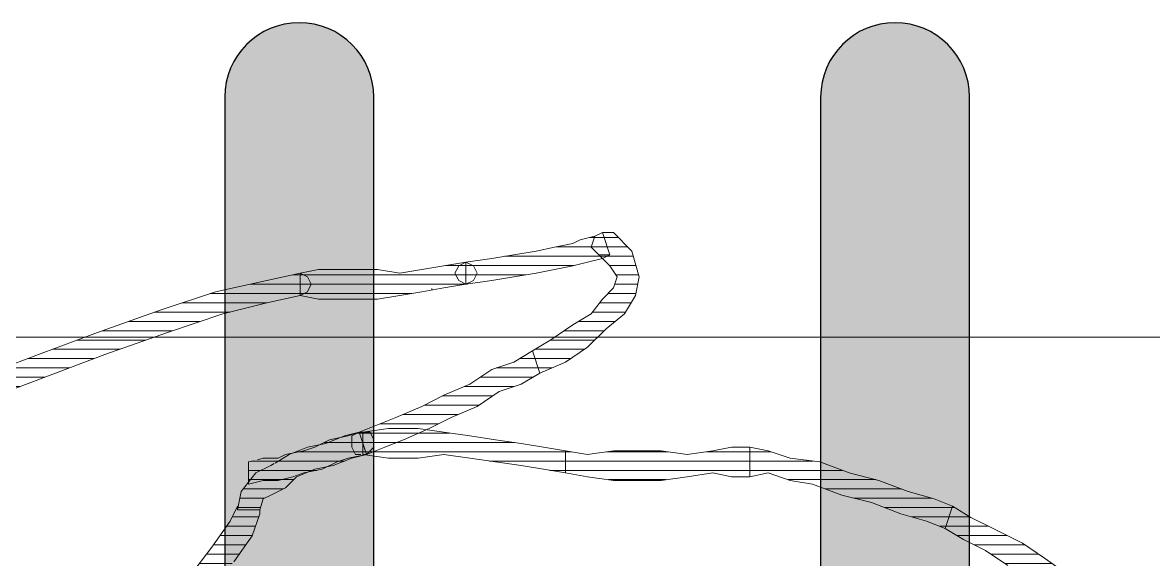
# Model space of a CAD drawing. Header units: centimetres. Extents: x 54005 to 61405, y 90310 to 94744.
# Drawn here: x 56521.93 to 56537.11, y 92146.52 to 92153.73 of the extents above; entities that cross this region are included whole.
import ezdxf

# ---------------------------------------------------------------- set-up
doc = ezdxf.new("R2010")
doc.units = ezdxf.units.CM
doc.header["$LTSCALE"] = 25
doc.layers.get('0').update_dxf_attribs({"lineweight": 0})
doc.layers.add('OC-Mutfak_Ekipman', color=252, linetype='Continuous')
pattern_1 = [(360, (-5108.51305, -673.59423), (1e-16, 0.125), [25])]

# ---------------------------------------------------------------- blocks, each defined once
blk = doc.blocks.new('ekmek')
at = {"layer": 'OC-Mutfak_Ekipman'}
h = blk.add_hatch(color=256, dxfattribs=at)
h.dxf.hatch_style = 1
h.paths.add_polyline_path([(2328.854, 3788.558, 0.41423), (2327.854, 3789.558, 0.414197), (2326.854, 3788.558), (2326.842, 3692.868, 0.41423), (2327.842, 3691.868, 0.414197), (2328.842, 3692.868)])
h.paths.add_polyline_path([(2336.854, 3788.557, 0.41423), (2335.854, 3789.557, 0.414197), (2334.854, 3788.557), (2334.842, 3692.867, 0.41423), (2335.842, 3691.867, 0.414197), (2336.842, 3692.867)])
h.paths.add_polyline_path([(2344.854, 3788.557, 0.41423), (2343.854, 3789.557, 0.414197), (2342.854, 3788.557), (2342.842, 3692.867, 0.41423), (2343.842, 3691.867, 0.414197), (2344.842, 3692.867)])
h.paths.add_polyline_path([(2350.842, 3692.866, 0.41423), (2351.842, 3691.866, 0.414197), (2352.842, 3692.866), (2352.854, 3788.556, 0.41423), (2351.854, 3789.556, 0.414197), (2350.854, 3788.556)])
h.paths.add_polyline_path([(2360.854, 3788.556, 0.41423), (2359.854, 3789.556, 0.414197), (2358.854, 3788.556), (2358.842, 3692.866, 0.41423), (2359.842, 3691.866, 0.414197), (2360.842, 3692.866)])
for p, q in [((2335.854, 3789.557), (2335.854, 3789.557)), ((2343.854, 3789.557), (2343.854, 3789.557)), ((2334.854, 3788.557), (2334.842, 3692.867)), ((2336.842, 3692.867), (2336.854, 3788.557)), ((2342.854, 3788.557), (2342.842, 3692.867)), ((2344.842, 3692.867), (2344.854, 3788.557))]:
    blk.add_line(p, q, dxfattribs=at)
for centre, start, end in [((2335.854, 3788.557), 89.9963, 179.9963), ((2335.854, 3788.557), 359.9963, 89.9963), ((2343.854, 3788.557), 89.9963, 179.9963), ((2343.854, 3788.557), 359.9963, 89.9963)]:
    blk.add_arc(centre, 1, start, end, dxfattribs=at)
blk = doc.blocks.new('by')
at = {"ltscale": 30}
h = blk.add_hatch(dxfattribs=at)
h.set_pattern_fill('DC_LINES', color=256, scale=0.1, style=0)
h.set_pattern_definition(pattern_1)
edge = h.paths.add_edge_path(flags=0)
edge.add_line((6374.73, 2198.678), (6374.73, 2198.728))
edge.add_line((6374.73, 2198.728), (6374.83, 2199.026))
edge.add_line((6374.83, 2199.026), (6375.077, 2199.373))
edge.add_line((6375.077, 2199.373), (6375.472, 2199.771))
edge.add_line((6375.472, 2199.771), (6375.968, 2200.218))
edge.add_line((6375.968, 2200.218), (6376.61, 2200.615))
edge.add_line((6376.61, 2200.615), (6377.303, 2200.913))
edge.add_line((6377.303, 2200.913), (6378.194, 2201.112))
edge.add_line((6378.194, 2201.112), (6379.183, 2201.112))
edge.add_line((6379.183, 2201.112), (6379.183, 2200.814))
edge.add_line((6379.183, 2200.814), (6378.194, 2200.814))
edge.add_line((6378.194, 2200.814), (6377.402, 2200.615))
edge.add_line((6377.402, 2200.615), (6376.71, 2200.317))
edge.add_line((6376.71, 2200.317), (6376.165, 2199.92))
edge.add_line((6376.165, 2199.92), (6375.671, 2199.572))
edge.add_line((6375.671, 2199.572), (6375.374, 2199.175))
edge.add_line((6375.374, 2199.175), (6375.127, 2198.827))
edge.add_line((6375.127, 2198.827), (6375.027, 2198.628))
edge.add_line((6375.027, 2198.628), (6375.027, 2198.678))
h = blk.add_hatch(dxfattribs=at)
h.set_pattern_fill('DC_LINES', color=256, scale=0.1, style=0)
h.set_pattern_definition(pattern_1)
edge = h.paths.add_edge_path(flags=0)
edge.add_line((6363.45, 2200.317), (6363.4, 2200.317))
edge.add_line((6363.4, 2200.317), (6363.549, 2200.218))
edge.add_line((6363.549, 2200.218), (6363.797, 2200.069))
edge.add_line((6363.797, 2200.069), (6364.044, 2199.87))
edge.add_line((6364.044, 2199.87), (6364.39, 2199.622))
edge.add_line((6364.39, 2199.622), (6364.687, 2199.423))
edge.add_line((6364.687, 2199.423), (6364.984, 2199.224))
edge.add_line((6364.984, 2199.224), (6365.281, 2199.075))
edge.add_line((6365.281, 2199.075), (6365.528, 2198.926))
edge.add_line((6365.528, 2198.926), (6365.429, 2198.628))
edge.add_line((6365.429, 2198.628), (6365.181, 2198.777))
edge.add_line((6365.181, 2198.777), (6364.884, 2198.926))
edge.add_line((6364.884, 2198.926), (6364.489, 2199.125))
edge.add_line((6364.489, 2199.125), (6364.192, 2199.324))
edge.add_line((6364.192, 2199.324), (6363.845, 2199.572))
edge.add_line((6363.845, 2199.572), (6363.598, 2199.771))
edge.add_line((6363.598, 2199.771), (6363.351, 2199.92))
edge.add_line((6363.351, 2199.92), (6363.203, 2200.118))
edge.add_line((6363.203, 2200.118), (6363.153, 2200.118))
h = blk.add_hatch(dxfattribs=at)
h.set_pattern_fill('DC_LINES', color=256, scale=0.1, style=0)
h.set_pattern_definition(pattern_1)
edge = h.paths.add_edge_path(flags=0)
edge.add_line((6365.528, 2198.926), (6365.775, 2198.827))
edge.add_line((6365.775, 2198.827), (6366.122, 2198.728))
edge.add_line((6366.122, 2198.728), (6366.517, 2198.579))
edge.add_line((6366.517, 2198.579), (6366.913, 2198.479))
edge.add_line((6366.913, 2198.479), (6367.309, 2198.33))
edge.add_line((6367.309, 2198.33), (6367.606, 2198.28))
edge.add_line((6367.606, 2198.28), (6367.903, 2198.181))
edge.add_line((6367.903, 2198.181), (6368.15, 2198.231))
edge.add_line((6368.15, 2198.231), (6368.15, 2197.833))
edge.add_line((6368.15, 2197.833), (6367.903, 2197.883))
edge.add_line((6367.903, 2197.883), (6367.606, 2197.982))
edge.add_line((6367.606, 2197.982), (6367.21, 2198.032))
edge.add_line((6367.21, 2198.032), (6366.814, 2198.181))
edge.add_line((6366.814, 2198.181), (6366.419, 2198.28))
edge.add_line((6366.419, 2198.28), (6366.023, 2198.43))
edge.add_line((6366.023, 2198.43), (6365.676, 2198.529))
edge.add_line((6365.676, 2198.529), (6365.429, 2198.628))
h = blk.add_hatch(dxfattribs=at)
h.set_pattern_fill('DC_LINES', color=256, scale=0.1, style=0)
h.set_pattern_definition(pattern_1)
edge = h.paths.add_edge_path(flags=0)
edge.add_line((6373.296, 2197.933), (6373.494, 2197.982))
edge.add_line((6373.494, 2197.982), (6373.741, 2198.082))
edge.add_line((6373.741, 2198.082), (6373.988, 2198.131))
edge.add_line((6373.988, 2198.131), (6374.235, 2198.231))
edge.add_line((6374.235, 2198.231), (6374.384, 2198.38))
edge.add_line((6374.384, 2198.38), (6374.582, 2198.479))
edge.add_line((6374.582, 2198.479), (6374.681, 2198.529))
edge.add_line((6374.681, 2198.529), (6374.73, 2198.678))
edge.add_line((6374.73, 2198.678), (6375.027, 2198.678))
edge.add_line((6375.027, 2198.678), (6374.977, 2198.43))
edge.add_line((6374.977, 2198.43), (6374.78, 2198.181))
edge.add_line((6374.78, 2198.181), (6374.582, 2198.082))
edge.add_line((6374.582, 2198.082), (6374.335, 2197.933))
edge.add_line((6374.335, 2197.933), (6374.088, 2197.833))
edge.add_line((6374.088, 2197.833), (6373.84, 2197.784))
edge.add_line((6373.84, 2197.784), (6373.593, 2197.684))
edge.add_line((6373.593, 2197.684), (6373.394, 2197.635))
h = blk.add_hatch(dxfattribs=at)
h.set_pattern_fill('DC_LINES', color=256, scale=0.1, style=0)
h.set_pattern_definition(pattern_1)
edge = h.paths.add_edge_path(flags=0)
edge.add_line((6368.15, 2198.231), (6368.397, 2198.231))
edge.add_line((6368.397, 2198.231), (6368.645, 2198.181))
edge.add_line((6368.645, 2198.181), (6368.991, 2198.231))
edge.add_line((6368.991, 2198.231), (6369.338, 2198.28))
edge.add_line((6369.338, 2198.28), (6369.634, 2198.28))
edge.add_line((6369.634, 2198.28), (6369.981, 2198.28))
edge.add_line((6369.981, 2198.28), (6370.327, 2198.231))
edge.add_line((6370.327, 2198.231), (6370.624, 2198.181))
edge.add_line((6370.624, 2198.181), (6370.624, 2197.883))
edge.add_line((6370.624, 2197.883), (6370.327, 2197.933))
edge.add_line((6370.327, 2197.933), (6369.981, 2197.883))
edge.add_line((6369.981, 2197.883), (6369.634, 2197.883))
edge.add_line((6369.634, 2197.883), (6369.338, 2197.883))
edge.add_line((6369.338, 2197.883), (6368.991, 2197.933))
edge.add_line((6368.991, 2197.933), (6368.645, 2197.883))
edge.add_line((6368.645, 2197.883), (6368.397, 2197.833))
edge.add_line((6368.397, 2197.833), (6368.15, 2197.833))
h = blk.add_hatch(dxfattribs=at)
h.set_pattern_fill('DC_LINES', color=256, scale=0.1, style=0)
h.set_pattern_definition(pattern_1)
edge = h.paths.add_edge_path(flags=0)
edge.add_line((6373.345, 2197.933), (6373.296, 2197.933))
edge.add_line((6373.296, 2197.933), (6373.543, 2197.982))
edge.add_line((6373.543, 2197.982), (6373.691, 2198.032))
edge.add_line((6373.691, 2198.032), (6373.889, 2198.131))
edge.add_line((6373.889, 2198.131), (6374.136, 2198.181))
edge.add_line((6374.136, 2198.181), (6374.285, 2198.231))
edge.add_line((6374.285, 2198.231), (6374.483, 2198.28))
edge.add_line((6374.483, 2198.28), (6374.681, 2198.28))
edge.add_line((6374.681, 2198.28), (6374.879, 2198.33))
edge.add_line((6374.879, 2198.33), (6374.879, 2198.032))
edge.add_line((6374.879, 2198.032), (6374.681, 2197.982))
edge.add_line((6374.681, 2197.982), (6374.483, 2197.982))
edge.add_line((6374.483, 2197.982), (6374.384, 2197.933))
edge.add_line((6374.384, 2197.933), (6374.136, 2197.883))
edge.add_line((6374.136, 2197.883), (6373.988, 2197.833))
edge.add_line((6373.988, 2197.833), (6373.791, 2197.734))
edge.add_line((6373.791, 2197.734), (6373.543, 2197.684))
edge.add_line((6373.543, 2197.684), (6373.394, 2197.635))
edge.add_line((6373.394, 2197.635), (6373.345, 2197.635))
edge.add_line((6373.345, 2197.635), (6373.394, 2197.635))
edge.add_line((6373.394, 2197.635), (6373.246, 2197.635))
edge.add_line((6373.246, 2197.635), (6373.197, 2197.734))
edge.add_line((6373.197, 2197.734), (6373.197, 2197.833))
edge.add_line((6373.197, 2197.833), (6373.296, 2197.933))
h = blk.add_hatch(dxfattribs=at)
h.set_pattern_fill('DC_LINES', color=256, scale=0.1, style=0)
h.set_pattern_definition(pattern_1)
edge = h.paths.add_edge_path(flags=0)
edge.add_line((6370.624, 2198.181), (6370.921, 2198.131))
edge.add_line((6370.921, 2198.131), (6371.218, 2198.082))
edge.add_line((6371.218, 2198.082), (6371.564, 2198.032))
edge.add_line((6371.564, 2198.032), (6371.91, 2197.982))
edge.add_line((6371.91, 2197.982), (6372.257, 2197.933))
edge.add_line((6372.257, 2197.933), (6372.603, 2197.982))
edge.add_line((6372.603, 2197.982), (6372.999, 2197.982))
edge.add_line((6372.999, 2197.982), (6373.345, 2197.933))
edge.add_line((6373.345, 2197.933), (6373.345, 2197.635))
edge.add_line((6373.345, 2197.635), (6372.999, 2197.585))
edge.add_line((6372.999, 2197.585), (6372.603, 2197.585))
edge.add_line((6372.603, 2197.585), (6372.257, 2197.635))
edge.add_line((6372.257, 2197.635), (6371.91, 2197.684))
edge.add_line((6371.91, 2197.684), (6371.564, 2197.734))
edge.add_line((6371.564, 2197.734), (6371.218, 2197.784))
edge.add_line((6371.218, 2197.784), (6370.921, 2197.833))
edge.add_line((6370.921, 2197.833), (6370.624, 2197.883))
h = blk.add_hatch(dxfattribs=at)
h.set_pattern_fill('DC_LINES', color=256, scale=0.1, style=0)
h.set_pattern_definition(pattern_1)
edge = h.paths.add_edge_path(flags=0)
edge.add_line((6370.97, 2196.84), (6371.218, 2196.989))
edge.add_line((6371.218, 2196.989), (6371.514, 2197.088))
edge.add_line((6371.514, 2197.088), (6371.811, 2197.287))
edge.add_line((6371.811, 2197.287), (6372.158, 2197.436))
edge.add_line((6372.158, 2197.436), (6372.455, 2197.585))
edge.add_line((6372.455, 2197.585), (6372.801, 2197.734))
edge.add_line((6372.801, 2197.734), (6373.049, 2197.833))
edge.add_line((6373.049, 2197.833), (6373.296, 2197.933))
edge.add_line((6373.296, 2197.933), (6373.394, 2197.635))
edge.add_line((6373.394, 2197.635), (6373.147, 2197.535))
edge.add_line((6373.147, 2197.535), (6372.9, 2197.436))
edge.add_line((6372.9, 2197.436), (6372.553, 2197.287))
edge.add_line((6372.553, 2197.287), (6372.257, 2197.138))
edge.add_line((6372.257, 2197.138), (6371.91, 2196.989))
edge.add_line((6371.91, 2196.989), (6371.613, 2196.79))
edge.add_line((6371.613, 2196.79), (6371.316, 2196.691))
edge.add_line((6371.316, 2196.691), (6371.069, 2196.542))
h = blk.add_hatch(dxfattribs=at)
h.set_pattern_fill('DC_LINES', color=256, scale=0.1, style=0)
h.set_pattern_definition(pattern_1)
h.paths.add_polyline_path([(6374.186, 2195.797), (6374.632, 2195.896), (6375.225, 2196.045), (6375.968, 2196.293), (6376.808, 2196.592), (6377.6, 2196.89), (6378.391, 2197.188), (6378.985, 2197.436), (6379.332, 2197.684), (6379.529, 2197.386), (6379.084, 2197.138), (6378.491, 2196.89), (6377.699, 2196.592), (6376.907, 2196.293), (6376.066, 2195.995), (6375.324, 2195.747), (6374.632, 2195.598), (6374.186, 2195.499), (6374.088, 2195.548), (6374.038, 2195.648), (6374.088, 2195.747)], flags=0)
h = blk.add_hatch(dxfattribs=at)
h.set_pattern_fill('DC_LINES', color=256, scale=0.1, style=0)
h.set_pattern_definition(pattern_1)
edge = h.paths.add_edge_path(flags=0)
edge.add_line((6370.129, 2194.952), (6369.981, 2194.952))
edge.add_line((6369.981, 2194.952), (6369.733, 2195.201))
edge.add_line((6369.733, 2195.201), (6369.634, 2195.548))
edge.add_line((6369.634, 2195.548), (6369.684, 2195.797))
edge.add_line((6369.684, 2195.797), (6369.833, 2196.045))
edge.add_line((6369.833, 2196.045), (6370.08, 2196.244))
edge.add_line((6370.08, 2196.244), (6370.327, 2196.492))
edge.add_line((6370.327, 2196.492), (6370.624, 2196.691))
edge.add_line((6370.624, 2196.691), (6370.97, 2196.84))
edge.add_line((6370.97, 2196.84), (6371.069, 2196.542))
edge.add_line((6371.069, 2196.542), (6370.822, 2196.393))
edge.add_line((6370.822, 2196.393), (6370.525, 2196.194))
edge.add_line((6370.525, 2196.194), (6370.278, 2196.045))
edge.add_line((6370.278, 2196.045), (6370.129, 2195.846))
edge.add_line((6370.129, 2195.846), (6369.981, 2195.697))
edge.add_line((6369.981, 2195.697), (6369.931, 2195.548))
edge.add_line((6369.931, 2195.548), (6370.03, 2195.399))
edge.add_line((6370.03, 2195.399), (6370.178, 2195.25))
edge.add_line((6370.178, 2195.25), (6370.03, 2195.25))
edge.add_line((6370.03, 2195.25), (6370.178, 2195.25))
edge.add_line((6370.178, 2195.25), (6370.278, 2195.151))
edge.add_line((6370.278, 2195.151), (6370.228, 2195.002))
edge.add_line((6370.228, 2195.002), (6370.129, 2194.952))
edge.add_line((6370.129, 2194.952), (6369.981, 2194.952))
h = blk.add_hatch(dxfattribs=at)
h.set_pattern_fill('DC_LINES', color=256, scale=0.1, style=0)
h.set_pattern_definition(pattern_1)
edge = h.paths.add_edge_path(flags=0)
edge.add_line((6371.96, 2195.648), (6372.257, 2195.697))
edge.add_line((6372.257, 2195.697), (6372.553, 2195.747))
edge.add_line((6372.553, 2195.747), (6372.85, 2195.797))
edge.add_line((6372.85, 2195.797), (6373.147, 2195.846))
edge.add_line((6373.147, 2195.846), (6373.394, 2195.846))
edge.add_line((6373.394, 2195.846), (6373.691, 2195.846))
edge.add_line((6373.691, 2195.846), (6373.939, 2195.846))
edge.add_line((6373.939, 2195.846), (6374.186, 2195.797))
edge.add_line((6374.186, 2195.797), (6374.186, 2195.499))
edge.add_line((6374.186, 2195.499), (6373.939, 2195.449))
edge.add_line((6373.939, 2195.449), (6373.691, 2195.449))
edge.add_line((6373.691, 2195.449), (6373.394, 2195.449))
edge.add_line((6373.394, 2195.449), (6373.147, 2195.449))
edge.add_line((6373.147, 2195.449), (6372.85, 2195.499))
edge.add_line((6372.85, 2195.499), (6372.553, 2195.449))
edge.add_line((6372.553, 2195.449), (6372.257, 2195.399))
edge.add_line((6372.257, 2195.399), (6371.96, 2195.35))
h = blk.add_hatch(dxfattribs=at)
h.set_pattern_fill('DC_LINES', color=256, scale=0.1, style=0)
h.set_pattern_definition(pattern_1)
edge = h.paths.add_edge_path(flags=0)
edge.add_line((6371.96, 2195.35), (6371.613, 2195.3))
edge.add_line((6371.613, 2195.3), (6371.316, 2195.25))
edge.add_line((6371.316, 2195.25), (6371.019, 2195.201))
edge.add_line((6371.019, 2195.201), (6370.772, 2195.151))
edge.add_line((6370.772, 2195.151), (6370.525, 2195.101))
edge.add_line((6370.525, 2195.101), (6370.426, 2195.052))
edge.add_line((6370.426, 2195.052), (6370.228, 2195.002))
edge.add_line((6370.228, 2195.002), (6370.129, 2194.952))
edge.add_line((6370.129, 2194.952), (6370.03, 2195.25))
edge.add_line((6370.03, 2195.25), (6370.129, 2195.3))
edge.add_line((6370.129, 2195.3), (6370.327, 2195.35))
edge.add_line((6370.327, 2195.35), (6370.525, 2195.399))
edge.add_line((6370.525, 2195.399), (6370.772, 2195.449))
edge.add_line((6370.772, 2195.449), (6371.019, 2195.499))
edge.add_line((6371.019, 2195.499), (6371.316, 2195.548))
edge.add_line((6371.316, 2195.548), (6371.613, 2195.598))
edge.add_line((6371.613, 2195.598), (6371.96, 2195.648))
for p, q in [((6364.192, 2199.324, -4.505), (6363.845, 2199.572, -4.505)), ((6375.671, 2199.572, -4.505), (6375.374, 2199.175, -4.505)), ((6364.687, 2199.423, -4.505), (6364.984, 2199.224, -4.505)), ((6364.489, 2199.125, -4.505), (6364.192, 2199.324, -4.505)), ((6374.83, 2199.026, -4.505), (6375.077, 2199.373, -4.505)), ((6364.884, 2198.926, -4.505), (6364.489, 2199.125, -4.505)), ((6364.984, 2199.224, -4.505), (6365.281, 2199.075, -4.505)), ((6375.374, 2199.175, -4.505), (6375.127, 2198.827, -4.505)), ((6365.281, 2199.075, -4.505), (6365.528, 2198.926, -4.505)), ((6374.73, 2198.728, -4.505), (6374.83, 2199.026, -4.505)), ((6365.181, 2198.777, -4.505), (6364.884, 2198.926, -4.505)), ((6365.429, 2198.628, -4.505), (6365.528, 2198.926, -4.505)), ((6365.528, 2198.926, -4.505), (6365.429, 2198.628, -4.505)), ((6365.528, 2198.926, -4.505), (6365.528, 2198.926, -4.505)), ((6365.528, 2198.926, -4.505), (6365.775, 2198.827, -4.505)), ((6365.528, 2198.926, -4.505), (6365.528, 2198.926, -4.505)), ((6365.775, 2198.827, -4.505), (6366.122, 2198.728, -4.505)), ((6375.127, 2198.827, -4.505), (6375.027, 2198.628, -4.505)), ((6365.429, 2198.628, -4.505), (6365.181, 2198.777, -4.505)), ((6366.122, 2198.728, -4.505), (6366.517, 2198.579, -4.505)), ((6374.681, 2198.529, -4.505), (6374.73, 2198.678, -4.505)), ((6374.73, 2198.678, -4.505), (6374.73, 2198.728, -4.505)), ((6375.027, 2198.678, -4.505), (6374.73, 2198.678, -4.505)), ((6374.73, 2198.678, -4.505), (6374.73, 2198.678, -4.505)), ((6374.73, 2198.678, -4.505), (6375.027, 2198.678, -4.505)), ((6375.027, 2198.678, -4.505), (6374.977, 2198.43, -4.505)), ((6375.027, 2198.628, -4.505), (6375.027, 2198.678, -4.505)), ((6365.676, 2198.529, -4.505), (6365.429, 2198.628, -4.505)), ((6365.429, 2198.628, -4.505), (6365.429, 2198.628, -4.505)), ((6366.023, 2198.43, -4.505), (6365.676, 2198.529, -4.505)), ((6366.517, 2198.579, -4.505), (6366.913, 2198.479, -4.505)), ((6374.582, 2198.479, -4.505), (6374.681, 2198.529, -4.505)), ((6366.419, 2198.28, -4.505), (6366.023, 2198.43, -4.505)), ((6366.913, 2198.479, -4.505), (6367.309, 2198.33, -4.505)), ((6374.235, 2198.231, -4.505), (6374.384, 2198.38, -4.505)), ((6374.384, 2198.38, -4.505), (6374.582, 2198.479, -4.505)), ((6374.977, 2198.43, -4.505), (6374.78, 2198.181, -4.505)), ((6366.814, 2198.181, -4.505), (6366.419, 2198.28, -4.505)), ((6367.309, 2198.33, -4.505), (6367.606, 2198.28, -4.505)), ((6367.606, 2198.28, -4.505), (6367.903, 2198.181, -4.505)), ((6367.903, 2198.181, -4.505), (6368.15, 2198.231, -4.505)), ((6368.15, 2198.231, -4.505), (6368.15, 2197.833, -4.505)), ((6368.15, 2198.231, -4.505), (6368.15, 2198.231, -4.505)), ((6368.15, 2198.231, -4.505), (6368.397, 2198.231, -4.505)), ((6368.15, 2197.833, -4.505), (6368.15, 2198.231, -4.505)), ((6368.15, 2198.231, -4.505), (6368.15, 2198.231, -4.505)), ((6368.397, 2198.231, -4.505), (6368.645, 2198.181, -4.505)), ((6368.645, 2198.181, -4.505), (6368.991, 2198.231, -4.505)), ((6368.991, 2198.231, -4.505), (6369.338, 2198.28, -4.505)), ((6369.338, 2198.28, -4.505), (6369.634, 2198.28, -4.505)), ((6369.634, 2198.28, -4.505), (6369.981, 2198.28, -4.505)), ((6369.981, 2198.28, -4.505), (6370.327, 2198.231, -4.505)), ((6370.327, 2198.231, -4.505), (6370.624, 2198.181, -4.505)), ((6373.988, 2198.131, -4.505), (6374.235, 2198.231, -4.505)), ((6374.136, 2198.181, -4.505), (6374.285, 2198.231, -4.505)), ((6374.285, 2198.231, -4.505), (6374.483, 2198.28, -4.505)), ((6374.483, 2198.28, -4.505), (6374.681, 2198.28, -4.505)), ((6374.681, 2198.28, -4.505), (6374.879, 2198.33, -4.505)), ((6374.879, 2198.33, -4.505), (6374.879, 2198.032, -4.505)), ((6367.21, 2198.032, -4.505), (6366.814, 2198.181, -4.505)), ((6370.624, 2198.181, -4.505), (6370.624, 2198.181, -4.505)), ((6370.624, 2198.181, -4.505), (6370.921, 2198.131, -4.505)), ((6370.624, 2197.883, -4.505), (6370.624, 2198.181, -4.505)), ((6370.624, 2198.181, -4.505), (6370.624, 2198.181, -4.505)), ((6370.624, 2198.181, -4.505), (6370.624, 2197.883, -4.505)), ((6370.921, 2198.131, -4.505), (6371.218, 2198.082, -4.505)), ((6371.218, 2198.082, -4.505), (6371.564, 2198.032, -4.505)), ((6373.494, 2197.982, -4.505), (6373.741, 2198.082, -4.505)), ((6373.691, 2198.032, -4.505), (6373.889, 2198.131, -4.505)), ((6373.741, 2198.082, -4.505), (6373.988, 2198.131, -4.505)), ((6373.889, 2198.131, -4.505), (6374.136, 2198.181, -4.505)), ((6374.523, 2198.047, -4.505), (6374.335, 2197.933, -4.505)), ((6374.582, 2198.082, -4.505), (6374.537, 2198.055, -4.505)), ((6374.78, 2198.181, -4.505), (6374.582, 2198.082, -4.505)), ((6367.606, 2197.982, -4.505), (6367.21, 2198.032, -4.505)), ((6367.903, 2197.883, -4.505), (6367.606, 2197.982, -4.505)), ((6368.991, 2197.933, -4.505), (6368.645, 2197.883, -4.505)), ((6369.338, 2197.883, -4.505), (6368.991, 2197.933, -4.505)), ((6370.327, 2197.933, -4.505), (6369.981, 2197.883, -4.505)), ((6370.624, 2197.883, -4.505), (6370.327, 2197.933, -4.505)), ((6371.564, 2198.032, -4.505), (6371.91, 2197.982, -4.505)), ((6371.91, 2197.982, -4.505), (6372.257, 2197.933, -4.505)), ((6372.257, 2197.933, -4.505), (6372.603, 2197.982, -4.505)), ((6372.603, 2197.982, -4.505), (6372.999, 2197.982, -4.505)), ((6372.999, 2197.982, -4.505), (6373.345, 2197.933, -4.505)), ((6373.049, 2197.833, -4.505), (6373.296, 2197.933, -4.505)), ((6373.197, 2197.833, -4.505), (6373.296, 2197.933, -4.505)), ((6373.197, 2197.833, -4.505), (6373.296, 2197.933, -4.505)), ((6373.296, 2197.933, -4.505), (6373.543, 2197.982, -4.505)), ((6373.296, 2197.933, -4.505), (6373.494, 2197.982, -4.505)), ((6373.296, 2197.933, -4.505), (6373.36, 2197.738, -4.505)), ((6373.296, 2197.933, -4.505), (6373.345, 2197.933, -4.505)), ((6373.345, 2197.933, -4.505), (6373.296, 2197.933, -4.505)), ((6373.394, 2197.635, -4.505), (6373.296, 2197.933, -4.505)), ((6373.296, 2197.933, -4.505), (6373.296, 2197.933, -4.505)), ((6373.296, 2197.933, -4.505), (6373.36, 2197.738, -4.505)), ((6373.394, 2197.635, -4.505), (6373.296, 2197.933, -4.505)), ((6373.296, 2197.933, -4.505), (6373.296, 2197.933, -4.505)), ((6373.296, 2197.933, -4.505), (6373.345, 2197.933, -4.505)), ((6373.345, 2197.933, -4.505), (6373.345, 2197.635, -4.505)), ((6373.345, 2197.933, -4.505), (6373.345, 2197.933, -4.505)), ((6373.37, 2197.933, -4.505), (6373.444, 2197.933, -4.505)), ((6373.444, 2197.933, -4.505), (6373.494, 2197.833, -4.505)), ((6373.543, 2197.982, -4.505), (6373.691, 2198.032, -4.505)), ((6374.335, 2197.933, -4.505), (6374.088, 2197.833, -4.505)), ((6374.384, 2197.933, -4.505), (6374.136, 2197.883, -4.505)), ((6374.483, 2197.982, -4.505), (6374.384, 2197.933, -4.505)), ((6374.681, 2197.982, -4.505), (6374.483, 2197.982, -4.505)), ((6374.761, 2198.003, -4.505), (6374.681, 2197.982, -4.505)), ((6374.879, 2198.032, -4.505), (6374.818, 2198.017, -4.505)), ((6368.15, 2197.833, -4.505), (6367.903, 2197.883, -4.505)), ((6368.397, 2197.833, -4.505), (6368.15, 2197.833, -4.505)), ((6368.15, 2197.833, -4.505), (6368.15, 2197.833, -4.505)), ((6368.645, 2197.883, -4.505), (6368.397, 2197.833, -4.505)), ((6369.634, 2197.883, -4.505), (6369.338, 2197.883, -4.505)), ((6369.981, 2197.883, -4.505), (6369.634, 2197.883, -4.505)), ((6370.921, 2197.833, -4.505), (6370.624, 2197.883, -4.505)), ((6370.624, 2197.883, -4.505), (6370.624, 2197.883, -4.505)), ((6371.218, 2197.784, -4.505), (6370.921, 2197.833, -4.505)), ((6371.564, 2197.734, -4.505), (6371.218, 2197.784, -4.505)), ((6371.91, 2197.684, -4.505), (6371.564, 2197.734, -4.505)), ((6372.455, 2197.585, -4.505), (6372.801, 2197.734, -4.505)), ((6372.801, 2197.734, -4.505), (6373.049, 2197.833, -4.505)), ((6373.197, 2197.734, -4.505), (6373.197, 2197.833, -4.505)), ((6373.197, 2197.734, -4.505), (6373.197, 2197.833, -4.505)), ((6373.246, 2197.635, -4.505), (6373.197, 2197.734, -4.505)), ((6373.246, 2197.635, -4.505), (6373.197, 2197.734, -4.505)), ((6373.494, 2197.833, -4.505), (6373.494, 2197.684, -4.505)), ((6373.791, 2197.734, -4.505), (6373.543, 2197.684, -4.505)), ((6373.84, 2197.784, -4.505), (6373.593, 2197.684, -4.505)), ((6373.988, 2197.833, -4.505), (6373.791, 2197.734, -4.505)), ((6374.088, 2197.833, -4.505), (6373.84, 2197.784, -4.505)), ((6374.136, 2197.883, -4.505), (6373.988, 2197.833, -4.505)), ((6372.257, 2197.635, -4.505), (6371.91, 2197.684, -4.505)), ((6372.158, 2197.436, -4.505), (6372.455, 2197.585, -4.505)), ((6372.603, 2197.585, -4.505), (6372.257, 2197.635, -4.505)), ((6372.999, 2197.585, -4.505), (6372.603, 2197.585, -4.505)), ((6373.345, 2197.635, -4.505), (6372.999, 2197.585, -4.505)), ((6373.394, 2197.635, -4.505), (6373.147, 2197.535, -4.505)), ((6373.394, 2197.635, -4.505), (6373.246, 2197.635, -4.505)), ((6373.394, 2197.635, -4.505), (6373.246, 2197.635, -4.505)), ((6373.394, 2197.635, -4.505), (6373.345, 2197.635, -4.505)), ((6373.345, 2197.635, -4.505), (6373.394, 2197.635, -4.505)), ((6373.363, 2197.728, -4.505), (6373.394, 2197.635, -4.505)), ((6373.363, 2197.728, -4.505), (6373.394, 2197.635, -4.505)), ((6373.543, 2197.684, -4.505), (6373.394, 2197.635, -4.505)), ((6373.593, 2197.684, -4.505), (6373.394, 2197.635, -4.505)), ((6373.494, 2197.684, -4.505), (6373.394, 2197.635, -4.505)), ((6373.394, 2197.635, -4.505), (6373.394, 2197.635, -4.505)), ((6371.811, 2197.287, -4.505), (6372.158, 2197.436, -4.505)), ((6372.9, 2197.436, -4.505), (6372.553, 2197.287, -4.505)), ((6373.147, 2197.535, -4.505), (6372.9, 2197.436, -4.505)), ((6371.514, 2197.088, -4.505), (6371.811, 2197.287, -4.505)), ((6372.553, 2197.287, -4.505), (6372.257, 2197.138, -4.505)), ((6372.257, 2197.138, -4.505), (6371.91, 2196.989, -4.505)), ((6377.6, 2196.89, -4.505), (6378.391, 2197.188, -4.505)), ((6370.97, 2196.84, -4.505), (6371.218, 2196.989, -4.505)), ((6371.218, 2196.989, -4.505), (6371.514, 2197.088, -4.505)), ((6371.91, 2196.989, -4.505), (6371.613, 2196.79, -4.505)), ((6370.624, 2196.691, -4.505), (6370.97, 2196.84, -4.505)), ((6370.97, 2196.84, -4.505), (6371.069, 2196.542, -4.505)), ((6371.069, 2196.542, -4.505), (6370.97, 2196.84, -4.505)), ((6370.97, 2196.84, -4.505), (6370.97, 2196.84, -4.505)), ((6370.97, 2196.84, -4.505), (6370.97, 2196.84, -4.505)), ((6376.808, 2196.592, -4.505), (6377.6, 2196.89, -4.505)), ((6378.491, 2196.89, -4.505), (6377.699, 2196.592, -4.505)), ((6370.327, 2196.492, -4.505), (6370.624, 2196.691, -4.505)), ((6371.316, 2196.691, -4.505), (6371.069, 2196.542, -4.505)), ((6371.613, 2196.79, -4.505), (6371.316, 2196.691, -4.505)), ((6371.069, 2196.542, -4.505), (6370.822, 2196.393, -4.505)), ((6371.069, 2196.542, -4.505), (6371.069, 2196.542, -4.505)), ((6375.968, 2196.293, -4.505), (6376.808, 2196.592, -4.505)), ((6377.699, 2196.592, -4.505), (6376.907, 2196.293, -4.505)), ((6370.08, 2196.244, -4.505), (6370.327, 2196.492, -4.505)), ((6370.822, 2196.393, -4.505), (6370.525, 2196.194, -4.505)), ((6369.833, 2196.045, -4.505), (6370.08, 2196.244, -4.505)), ((6375.225, 2196.045, -4.505), (6375.968, 2196.293, -4.505)), ((6376.907, 2196.293, -4.505), (6376.066, 2195.995, -4.505)), ((6370.525, 2196.194, -4.505), (6370.278, 2196.045, -4.505)), ((6369.684, 2195.797, -4.505), (6369.833, 2196.045, -4.505)), ((6370.278, 2196.045, -4.505), (6370.129, 2195.846, -4.505)), ((6374.632, 2195.896, -4.505), (6375.225, 2196.045, -4.505)), ((6376.066, 2195.995, -4.505), (6375.324, 2195.747, -4.505)), ((6369.634, 2195.548, -4.505), (6369.684, 2195.797, -4.505)), ((6370.129, 2195.846, -4.505), (6369.981, 2195.697, -4.505)), ((6372.553, 2195.747, -4.505), (6372.85, 2195.797, -4.505)), ((6372.85, 2195.797, -4.505), (6373.147, 2195.846, -4.505)), ((6373.147, 2195.846, -4.505), (6373.394, 2195.846, -4.505)), ((6373.394, 2195.846, -4.505), (6373.691, 2195.846, -4.505)), ((6373.691, 2195.846, -4.505), (6373.939, 2195.846, -4.505)), ((6373.939, 2195.846, -4.505), (6374.186, 2195.797, -4.505)), ((6374.088, 2195.747, -4.505), (6374.186, 2195.797, -4.505)), ((6374.186, 2195.797, -4.505), (6374.632, 2195.896, -4.505)), ((6374.186, 2195.797, -4.505), (6374.186, 2195.499, -4.505)), ((6374.186, 2195.797, -4.505), (6374.186, 2195.797, -4.505)), ((6374.186, 2195.797, -4.505), (6374.186, 2195.797, -4.505)), ((6374.186, 2195.797, -4.505), (6374.186, 2195.797, -4.505)), ((6369.981, 2195.697, -4.505), (6369.931, 2195.548, -4.505)), ((6371.613, 2195.598, -4.505), (6371.96, 2195.648, -4.505)), ((6371.861, 2195.598, -4.505), (6371.96, 2195.648, -4.505)), ((6371.96, 2195.648, -4.505), (6372.257, 2195.697, -4.505)), ((6371.96, 2195.648, -4.505), (6371.96, 2195.35, -4.505)), ((6371.96, 2195.648, -4.505), (6372.058, 2195.598, -4.505)), ((6371.96, 2195.35, -4.505), (6371.96, 2195.648, -4.505)), ((6371.96, 2195.648, -4.505), (6371.96, 2195.648, -4.505)), ((6371.96, 2195.35, -4.505), (6371.96, 2195.648, -4.505)), ((6371.96, 2195.648, -4.505), (6371.96, 2195.648, -4.505)), ((6371.96, 2195.648, -4.505), (6371.96, 2195.35, -4.505)), ((6372.257, 2195.697, -4.505), (6372.553, 2195.747, -4.505)), ((6372.418, 2195.703, -4.505), (6372.418, 2195.724, -4.505)), ((6374.038, 2195.648, -4.505), (6374.088, 2195.747, -4.505)), ((6374.088, 2195.548, -4.505), (6374.038, 2195.648, -4.505)), ((6375.324, 2195.747, -4.505), (6374.632, 2195.598, -4.505)), ((6369.733, 2195.201, -4.505), (6369.634, 2195.548, -4.505)), ((6369.931, 2195.548, -4.505), (6370.03, 2195.399, -4.505)), ((6370.772, 2195.449, -4.505), (6371.019, 2195.499, -4.505)), ((6371.019, 2195.499, -4.505), (6371.316, 2195.548, -4.505)), ((6371.316, 2195.548, -4.505), (6371.613, 2195.598, -4.505)), ((6371.811, 2195.499, -4.505), (6371.861, 2195.598, -4.505)), ((6371.861, 2195.399, -4.505), (6371.811, 2195.499, -4.505)), ((6372.058, 2195.598, -4.505), (6372.108, 2195.499, -4.505)), ((6372.108, 2195.499, -4.505), (6372.058, 2195.399, -4.505)), ((6372.85, 2195.499, -4.505), (6372.553, 2195.449, -4.505)), ((6373.147, 2195.449, -4.505), (6372.85, 2195.499, -4.505)), ((6374.186, 2195.499, -4.505), (6373.939, 2195.449, -4.505)), ((6374.186, 2195.499, -4.505), (6374.088, 2195.548, -4.505)), ((6374.632, 2195.598, -4.505), (6374.186, 2195.499, -4.505)), ((6374.186, 2195.499, -4.505), (6374.186, 2195.499, -4.505)), ((6374.186, 2195.499, -4.505), (6374.186, 2195.499, -4.505)), ((6370.03, 2195.399, -4.505), (6370.178, 2195.25, -4.505)), ((6370.129, 2195.3, -4.505), (6370.327, 2195.35, -4.505)), ((6370.327, 2195.35, -4.505), (6370.525, 2195.399, -4.505)), ((6370.525, 2195.399, -4.505), (6370.772, 2195.449, -4.505)), ((6371.96, 2195.35, -4.505), (6371.613, 2195.3, -4.505)), ((6371.96, 2195.35, -4.505), (6371.861, 2195.399, -4.505)), ((6372.058, 2195.399, -4.505), (6371.96, 2195.35, -4.505)), ((6372.257, 2195.399, -4.505), (6371.96, 2195.35, -4.505)), ((6371.96, 2195.35, -4.505), (6371.96, 2195.35, -4.505)), ((6371.96, 2195.35, -4.505), (6371.96, 2195.35, -4.505)), ((6372.553, 2195.449, -4.505), (6372.257, 2195.399, -4.505)), ((6373.394, 2195.449, -4.505), (6373.147, 2195.449, -4.505)), ((6373.691, 2195.449, -4.505), (6373.394, 2195.449, -4.505)), ((6373.939, 2195.449, -4.505), (6373.691, 2195.449, -4.505)), ((6369.981, 2194.952, -4.505), (6369.733, 2195.201, -4.505)), ((6370.03, 2195.25, -4.505), (6370.129, 2195.3, -4.505)), ((6370.178, 2195.25, -4.505), (6370.03, 2195.25, -4.505)), ((6370.03, 2195.25, -4.505), (6370.178, 2195.25, -4.505)), ((6370.129, 2194.952, -4.505), (6370.03, 2195.25, -4.505)), ((6370.178, 2195.25, -4.505), (6370.278, 2195.151, -4.505)), ((6371.019, 2195.201, -4.505), (6370.772, 2195.151, -4.505)), ((6371.316, 2195.25, -4.505), (6371.019, 2195.201, -4.505)), ((6371.613, 2195.3, -4.505), (6371.316, 2195.25, -4.505)), ((6370.228, 2195.002, -4.505), (6370.129, 2194.952, -4.505)), ((6370.228, 2195.002, -4.505), (6370.129, 2194.952, -4.505)), ((6370.278, 2195.151, -4.505), (6370.228, 2195.002, -4.505)), ((6370.426, 2195.052, -4.505), (6370.228, 2195.002, -4.505)), ((6370.525, 2195.101, -4.505), (6370.426, 2195.052, -4.505)), ((6370.772, 2195.151, -4.505), (6370.525, 2195.101, -4.505)), ((6370.129, 2194.952, -4.505), (6369.981, 2194.952, -4.505)), ((6370.129, 2194.952, -4.505), (6369.981, 2194.952, -4.505)), ((6369.981, 2194.952, -4.505), (6370.129, 2194.952, -4.505)), ((6370.129, 2194.952, -4.505), (6370.129, 2194.952, -4.505))]:
    blk.add_line(p, q, dxfattribs=at)
at = {"ltscale": 30, "elevation": -4.505}
blk.add_lwpolyline([(6387.358, 2196.359), (6350.358, 2196.359), (6350.358, 2249.359), (6387.358, 2249.359)], close=True, dxfattribs=at)

msp = doc.modelspace()

# ---------------------------------------------------------------- block references
msp.add_blockref('ekmek', (54189.786, 88364.173))
at = {"rotation": 180}
msp.add_blockref('by', (62899.838, 94345.865, 4.505), dxfattribs=at)

doc.saveas('drawing.dxf')
